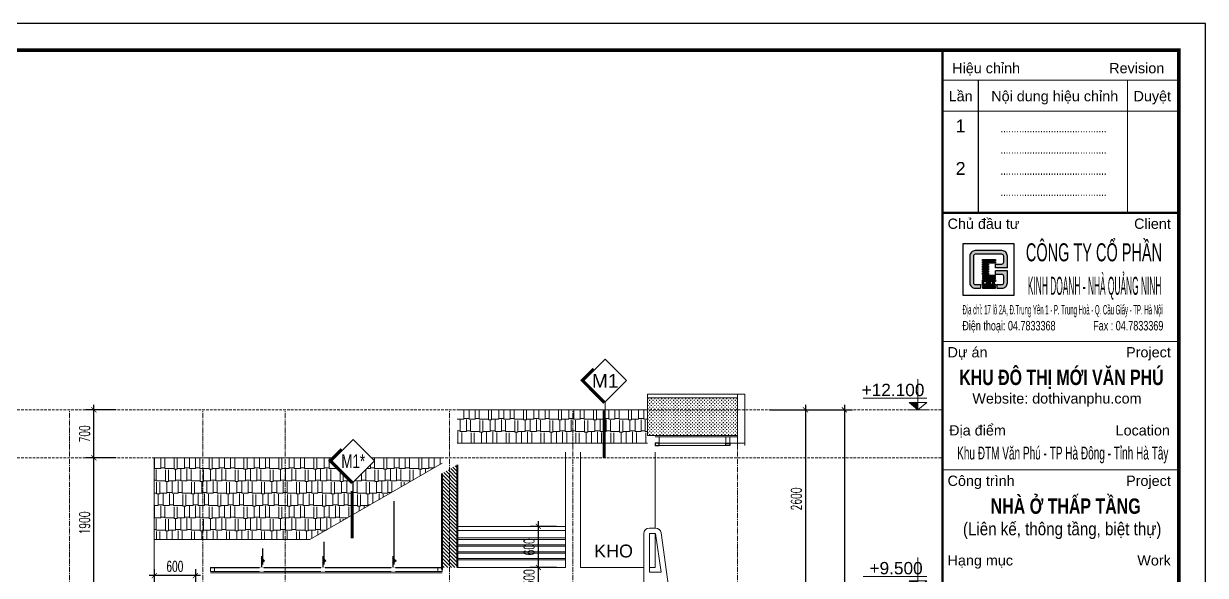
# Model space of a CAD drawing. Header units: millimetres. Extents: x -229618 to 2906, y -178063 to 96806.
# Drawn here: x -14342 to 2906, y -141420 to -133372 of the extents above; entities that cross this region are included whole.
import ezdxf
from ezdxf.enums import TextEntityAlignment as Align

# ---------------------------------------------------------------- set-up
doc = ezdxf.new("R2010")
doc.units = ezdxf.units.MM
doc.header["$LTSCALE"] = 200
doc.header["$MEASUREMENT"] = 0
doc.set_wipeout_variables(frame=1)
doc.header["$PDMODE"] = 3
doc.header["$PDSIZE"] = 50
doc.linetypes.add('CENTER2', pattern=[1.125, 0.75, -0.125, 0.125, -0.125])
doc.linetypes.add('DASHED2', pattern=[0.375, 0.25, -0.125])
doc.layers.get('0').update_dxf_attribs({"color": 95, "linetype": 'CONTINUOUS'})
doc.layers.get('DEFPOINTS').update_dxf_attribs({"linetype": 'CONTINUOUS'})
for name, color, linetype, lineweight in [('cat', 1, 'CONTINUOUS', 40), ('hatch', 250, 'CONTINUOUS', 5), ('nho', 252, 'CONTINUOUS', 15), ('thay', 7, 'CONTINUOUS', 18), ('tim', 18, 'CENTER2', 9)]:
    doc.layers.add(name, color=color, linetype=linetype, lineweight=lineweight)
for name, color, linetype in [('DIM', 251, 'CONTINUOUS'), ('KHUNGTEN', 7, 'CONTINUOUS'), ('Net manh', 251, 'CONTINUOUS'), ('TEXT', 33, 'CONTINUOUS')]:
    doc.layers.add(name, color=color, linetype=linetype)
doc.layers.add('in', color=203, linetype='CONTINUOUS', lineweight=5, plot=False)
doc.styles.add('Aria H B iso', font='Vharialb_0.ttf')
doc.styles.add('Aria H iso', font='Vharial_0.ttf')
doc.styles.add('Arial iso', font='vnarial_0.ttf')
doc.styles.add('Arial N  iso', font='vnarialn_0.ttf')
doc.styles.add('CHU HOA Day', font='Vharial_0.ttf')
doc.styles.add('khung', font='Vhcentn_0.ttf')
doc.styles.add('NHO2', font='vncc-rms.shx', dxfattribs={"width": 0.65})
doc.styles.add('Scale', font='vnsimli.shx', dxfattribs={"width": 0.65, "bigfont": 'bigfont.shx'})
doc.dimstyles.new('Scale', dxfattribs={"dimscale": 75, "dimtxt": 2, "dimasz": 1, "dimexe": 1.6, "dimexo": 0, "dimgap": 0.8, "dimtad": 1, "dimdec": 0, "dimzin": 0, "dimdsep": 46, "dimtxsty": 'Scale', "dimblk": 'ARCHTICK', "dimcen": 0.1, "dimdle": 1, "dimclrd": 256, "dimclre": 256, "dimclrt": 3, "dimadec": 0, "dimazin": 0, "dimtfac": 1, "dimtdec": 0, "dimtix": 1, "dimtmove": 2, "dimatfit": 3, "dimldrblk": 'ARCHTICK', "dimfxl": 0, "dimtolj": 1, "dimtzin": 0, "dimarcsym": 0})

# ---------------------------------------------------------------- blocks, each defined once
blk = doc.blocks.new('LO GO NHA QUANG NINH')
at = {"layer": 'hatch', "lineweight": -2}
for points in [[(865, 759, 0.414214), (759, 865), (241, 865, 0.414214), (135, 759), (135, 500), (205, 500), (205, 759, -0.414214), (241, 795), (759, 795, -0.414214), (795, 759), (795, 640, -0.414214), (759, 604), (632, 604), (632, 533), (865, 533)], [(342, 205), (241, 205, -0.414214), (205, 241), (205, 500), (135, 500), (135, 241, 0.414214), (241, 135), (342, 135)], [(865, 474), (632, 474), (632, 404), (759, 404, -0.414214), (795, 368), (795, 241, -0.414214), (759, 205), (658, 205), (658, 135), (759, 135, 0.414214), (865, 241)]]:
    blk.add_hatch(color=32, dxfattribs=at).paths.add_polyline_path(points)
h = blk.add_hatch(color=32, dxfattribs=at)
h.paths.add_polyline_path([(378, 428), (499, 428), (499, 404), (378, 404)])
h.paths.add_polyline_path([(378, 472), (499, 472), (499, 448), (378, 448)])
h.paths.add_polyline_path([(378, 516), (499, 516), (499, 492), (378, 492)])
h.paths.add_polyline_path([(378, 560), (499, 560), (499, 536), (378, 536)])
h.paths.add_polyline_path([(378, 604), (499, 604), (499, 580), (378, 580)])
h.paths.add_polyline_path([(378, 648), (632, 648), (632, 624), (378, 624)])
h.paths.add_polyline_path([(378, 692), (632, 692), (632, 668), (378, 668)])
h = blk.add_hatch(color=32, dxfattribs=at)
h.paths.add_polyline_path([(378, 316), (632, 316), (632, 340), (378, 340)])
h.paths.add_polyline_path([(378, 360), (632, 360), (632, 384), (378, 384)])
h.paths.add_polyline_path([(632, 216), (632, 188), (578, 188), (578, 296), (632, 296), (632, 268), (606, 268), (606, 216)])
h.paths.add_polyline_path([(558, 216), (558, 188), (503, 188), (503, 296), (558, 296), (558, 268), (532, 268), (532, 216)])
h.paths.add_polyline_path([(458, 216), (403, 216), (403, 268), (458, 268)], flags=16)
h.paths.add_polyline_path([(483, 188), (378, 188), (378, 296), (483, 296)])
h.paths.add_polyline_path([(378, 135), (632, 135), (632, 168), (378, 168)])
for p, q in [((632, 533), (632, 604)), ((865, 533), (632, 533)), ((865, 474), (632, 474)), ((632, 404), (632, 474)), ((342, 205), (342, 135)), ((658, 205), (658, 135))]:
    blk.add_line(p, q, dxfattribs=at)
for points in [[(865, 533), (865, 759, 0.414214), (759, 865), (241, 865, 0.414214), (135, 759), (135, 241, 0.414214), (241, 135), (342, 135)], [(632, 604), (759, 604, 0.414214), (795, 640), (795, 759, 0.414214), (759, 795), (241, 795, 0.414214), (205, 759), (205, 241, 0.414214), (241, 205), (342, 205)], [(658, 135), (759, 135, 0.414214), (865, 241), (865, 474)], [(658, 205), (759, 205, 0.414214), (795, 241), (795, 368, 0.414214), (759, 404), (632, 404)]]:
    blk.add_lwpolyline(points, format="xyb", dxfattribs=at)
for points in [[(378, 692), (632, 692), (632, 668), (378, 668)], [(378, 648), (632, 648), (632, 624), (378, 624)], [(378, 604), (499, 604), (499, 580), (378, 580)], [(378, 560), (499, 560), (499, 536), (378, 536)], [(378, 516), (499, 516), (499, 492), (378, 492)], [(378, 472), (499, 472), (499, 448), (378, 448)], [(378, 428), (499, 428), (499, 404), (378, 404)], [(378, 360), (632, 360), (632, 384), (378, 384)], [(378, 316), (632, 316), (632, 340), (378, 340)], [(483, 188), (378, 188), (378, 296), (483, 296)], [(458, 216), (403, 216), (403, 268), (458, 268)], [(378, 135), (632, 135), (632, 168), (378, 168)]]:
    blk.add_lwpolyline(points, close=True, dxfattribs=at)
for points in [[(558, 216), (558, 188), (503, 188), (503, 296), (558, 296), (558, 268), (532, 268), (532, 216), (558, 216)], [(632, 216), (632, 188), (578, 188), (578, 296), (632, 296), (632, 268), (606, 268), (606, 216), (632, 216)]]:
    blk.add_lwpolyline(points, dxfattribs=at)
at = {"layer": 'thay', "lineweight": -2}
blk.add_lwpolyline([(0, 0), (1000, 0), (1000, 1000), (0, 1000)], close=True, dxfattribs=at)
blk = doc.blocks.new('KhungA3')
at = {"layer": 'DEFPOINTS', "color": 8}
blk.add_lwpolyline([(-3.74, 3.81), (416.31, 3.81), (416.31, 300.81), (-3.74, 300.81)], close=True, dxfattribs=at)
at = {"layer": 'KHUNGTEN', "color": 4}
for points, const_width in [([(7.54, 8.99), (411.13, 8.99), (411.13, 295.64), (7.54, 295.64)], 0.724), ([(365.13, 295.64), (411.13, 295.64), (411.13, 8.99), (365.13, 8.99)], 0.466)]:
    blk.add_lwpolyline(points, close=True, dxfattribs=dict(at, const_width=const_width))
at = {"layer": 'KHUNGTEN', "color": 8, "const_width": 0.207}
for points in [[(365.13, 289.81), (411.13, 289.81)], [(372.13, 289.81), (372.13, 264.01)], [(401.13, 289.81), (401.13, 264.01)], [(365.13, 283.81), (411.13, 283.81)], [(365.13, 239.01), (411.13, 239.01)], [(365.13, 214.01), (411.13, 214.01)]]:
    blk.add_lwpolyline(points, dxfattribs=at)
at = {"layer": 'KHUNGTEN', "color": 4, "const_width": 0.466}
blk.add_lwpolyline([(365.13, 264.01), (411.13, 264.01)], dxfattribs=at)
at = {"layer": 'KHUNGTEN'}
blk.add_lwpolyline([(369.13, 248.01), (379.13, 248.01), (379.13, 258.01), (369.13, 258.01)], close=True, dxfattribs=at)
at = {"layer": 'DIM', "linetype": 'Continuous', "xscale": 0.009999999999999998, "yscale": 0.009999999999999998, "zscale": 0.009999999999999992}
blk.add_blockref('LO GO NHA QUANG NINH', (369.13, 248.01), dxfattribs=at)
at = {"layer": 'KHUNGTEN', "color": 8, "style": 'Arial iso'}
for s, height, width, p in [('HiÖu chØnh', 2, 1, (367.05, 291.16)), ('Chñ ®Çu t\xad', 2, 1, (366.14, 260.9)), ('§iÖn tho¹i: 04.7833368', 1.8479, 0.679517, (369.01, 241.14)), ('Dù ¸n', 2, 1, (366.14, 235.9)), ('Website: dothivanphu.com', 2, 1, (370.96, 226.92)), ('§Þa ®iÓm', 2, 1, (366.45, 220.71)), ('C«ng tr×nh', 2, 1, (366.14, 210.9)), ('H¹ng môc', 2, 1, (366.14, 195.42))]:
    blk.add_text(s, height=height, dxfattribs=dict(at, width=width)).set_placement(p)
for s, height, width, p in [('Revision', 2, 1, (408.31, 291.16)), ('Client', 2, 1, (409.58, 260.9)), ('Fax : 04.7833369', 1.8479, 0.679517, (408.13, 241.14)), ('Project', 2, 1, (409.58, 235.9)), ('Location', 2, 1, (409.4, 220.71)), ('Project', 2, 1, (409.58, 210.9)), ('Work', 2, 1, (409.58, 195.42))]:
    blk.add_text(s, height=height, dxfattribs=dict(at, width=width)).set_placement(p, align=Align.RIGHT)
at = {"layer": 'KHUNGTEN', "color": 8, "style": 'Arial iso', "width": 1}
for s, p in [('LÇn', (368.68, 286.71)), ('Néi dung hiÖu chØnh', (386.99, 286.71)), ('DuyÖt', (405.98, 286.71))]:
    blk.add_text(s, height=2, dxfattribs=at).set_placement(p, align=Align.MIDDLE_CENTER)
at = {"layer": 'KHUNGTEN', "color": 8}
for s, height, style, width, p in [('1', 2.5, 'Arial N  iso', 1, (368.68, 279.67)), ('........................................', 1.738, 'NHO2', 0.8, (386.75, 279.67)), ('2', 2.5, 'Arial N  iso', 1, (368.68, 271.4)), ('........................................', 1.738, 'NHO2', 0.8, (386.75, 275.53)), ('........................................', 1.738, 'NHO2', 0.8, (386.75, 271.4)), ('........................................', 1.738, 'NHO2', 0.8, (386.75, 267.26))]:
    blk.add_text(s, height=height, dxfattribs=dict(at, style=style, width=width)).set_placement(p, align=Align.CENTER)
at = {"layer": 'KHUNGTEN', "style": 'khung'}
for s, width, p, p2 in [('c«ng ty cæ phÇn', 0.567651, (381.38, 254.59), (407.88, 254.59)), ('KINH DOANH - NHµ QU¶NG NINH', 0.310766, (381.76, 248.07), (407.76, 248.07))]:
    blk.add_text(s, height=3.5, dxfattribs=dict(at, width=width)).set_placement(p, p2, align=Align.FIT)
at = {"layer": 'KHUNGTEN', "color": 8, "style": 'Arial iso', "width": 0.452509}
blk.add_text('§Þa chØ: 17 l« 2A, §.Trung Yªn 1 - P. Trung Hoµ - Q. CÇu GiÊy - TP. Hµ Néi', height=1.8479, dxfattribs=at).set_placement((369.04, 244.25), (408, 244.25), align=Align.FIT)
at = {"layer": 'KHUNGTEN', "color": 7}
for s, height, style, width, p, p2 in [('KHU §¤ THÞ MíI V¡N PHó', 3, 'Aria H B iso', 0.742905, (368.41, 230.52), (408.19, 230.52)), ('Khu §TM V¨n Phó - TP Hµ §«ng - TØnh Hµ T©y', 2.5, 'Arial iso', 0.558949, (368, 216.04), (409.11, 216.04)), ('nhµ ë thÊp tÇng ', 3, 'Aria H B iso', 0.745677, (374.53, 205.47), (404.57, 205.47)), ('(Liªn kÕ, th«ng tÇng, biÖt thù)', 2.5, 'Arial iso', 0.850064, (369.13, 201.3), (407.75, 201.3))]:
    blk.add_text(s, height=height, dxfattribs=dict(at, style=style, width=width)).set_placement(p, p2, align=Align.FIT)
blk = doc.blocks.new('_ArchTick')
at = {"color": 0, "linetype": 'ByBlock', "const_width": 0.15}
blk.add_lwpolyline([(-0.5, -0.5), (0.5, 0.5)], dxfattribs=at)
blk = doc.blocks.new('*D2554')
at = {"layer": 'DEFPOINTS', "color": 0, "linetype": 'Continuous'}
for p in [(-3450, -139005), (-3450, -141605), (-2930, -141605)]:
    blk.add_point(p, dxfattribs=at)
at = {"layer": 'DIM', "linetype": 'Continuous', "lineweight": -2}
for p, q in [((-3450, -139005), (-2810, -139005)), ((-2930, -138930), (-2930, -141680)), ((-3450, -141605), (-2810, -141605))]:
    blk.add_line(p, q, dxfattribs=at)
at = {"layer": 'DIM', "linetype": 'Continuous', "lineweight": -2, "xscale": 75, "yscale": 75, "zscale": 75}
for p, rotation in [((-2930, -139005), 90), ((-2930, -141605), 270)]:
    blk.add_blockref('_ArchTick', p, dxfattribs=dict(at, rotation=rotation))
at = {"layer": 'DIM', "color": 3, "linetype": 'Continuous', "insert": (-3065, -140305), "char_height": 150, "attachment_point": 5, "rotation": 90, "style": 'Scale'}
blk.add_mtext('\\A1;2600', dxfattribs=at)
blk = doc.blocks.new('*D2559')
at = {"layer": 'DEFPOINTS', "color": 0, "linetype": 'Continuous'}
for p in [(-3450, -139005), (-3450, -151555), (-2363, -151555)]:
    blk.add_point(p, dxfattribs=at)
at = {"layer": 'DIM', "linetype": 'Continuous', "lineweight": -2}
for p, q in [((-3450, -139005), (-2243, -139005)), ((-2363, -138930), (-2363, -151630)), ((-3450, -151555), (-2243, -151555))]:
    blk.add_line(p, q, dxfattribs=at)
at = {"layer": 'DIM', "linetype": 'Continuous', "lineweight": -2, "xscale": 75, "yscale": 75, "zscale": 75}
for p, rotation in [((-2363, -139005), 90), ((-2363, -151555), 270)]:
    blk.add_blockref('_ArchTick', p, dxfattribs=dict(at, rotation=rotation))
at = {"layer": 'DIM', "color": 3, "linetype": 'Continuous', "insert": (-2498, -145280), "char_height": 150, "attachment_point": 5, "rotation": 90, "style": 'Scale'}
blk.add_mtext('\\A1;12550', dxfattribs=at)
blk = doc.blocks.new('cao do')
at = {"layer": 'thay'}
for p, q in [((0, 445), (0, 0)), ((798, 170), (-128, 170)), ((0, 0), (-128, 106)), ((128, 106), (-128, 106)), ((0, 0), (128, 106))]:
    blk.add_line(p, q, dxfattribs=at)
at = {"layer": 'thay', "ltscale": 600}
blk.add_line((128, 0), (-128, 0), dxfattribs=at)
at = {"layer": 'thay', "color": 150, "ltscale": 600}
blk.add_solid([(0, 0), (0, 106), (128, 106)], dxfattribs=at)
at = {"layer": 'TEXT', "style": 'Arial N  iso'}
blk.add_attdef('%%P0.000', text='', height=200, dxfattribs=at).set_placement((70, 290), align=Align.MIDDLE_LEFT)
blk = doc.blocks.new('*D2549')
at = {"layer": 'DEFPOINTS', "color": 0, "linetype": 'Continuous'}
for p in [(-6829, -141305), (-6565, -141305), (-6565, -141605)]:
    blk.add_point(p, dxfattribs=at)
at = {"layer": 'DIM', "linetype": 'Continuous', "lineweight": -2}
for p, q in [((-6829, -141305), (-6829, -141230)), ((-6565, -141305), (-6949, -141305)), ((-6829, -141605), (-6829, -141305)), ((-6565, -141605), (-6949, -141605)), ((-6829, -141605), (-6829, -141680))]:
    blk.add_line(p, q, dxfattribs=at)
at = {"layer": 'DIM', "linetype": 'Continuous', "lineweight": -2, "xscale": 75, "yscale": 75, "zscale": 75}
for p, rotation in [((-6829, -141305), 270), ((-6829, -141605), 90)]:
    blk.add_blockref('_ArchTick', p, dxfattribs=dict(at, rotation=rotation))
at = {"layer": 'DIM', "color": 3, "linetype": 'Continuous', "insert": (-6964, -141455), "char_height": 150, "attachment_point": 5, "rotation": 90, "style": 'Scale'}
blk.add_mtext('\\A1;300', dxfattribs=at)
blk = doc.blocks.new('A$C0DF06DEF')
blk.add_line((26, 40), (26, 151))
blk.add_lwpolyline([(33, 133), (0, 103), (33, 80)])
blk.add_wipeout([(46, 0), (6, 0), (6, 40), (46, 40)]).dxf.layer = 'cat'
blk = doc.blocks.new('*D2587')
at = {"layer": 'DEFPOINTS', "color": 0, "linetype": 'Continuous'}
for p in [(-6829, -140705), (-6565, -140705), (-6565, -141305)]:
    blk.add_point(p, dxfattribs=at)
at = {"layer": 'DIM', "linetype": 'Continuous', "lineweight": -2}
for p, q in [((-6565, -140705), (-6949, -140705)), ((-6829, -141380), (-6829, -140630)), ((-6565, -141305), (-6949, -141305))]:
    blk.add_line(p, q, dxfattribs=at)
at = {"layer": 'DIM', "linetype": 'Continuous', "lineweight": -2, "xscale": 75, "yscale": 75, "zscale": 75}
for p, rotation in [((-6829, -140705), 90), ((-6829, -141305), 270)]:
    blk.add_blockref('_ArchTick', p, dxfattribs=dict(at, rotation=rotation))
at = {"layer": 'DIM', "color": 3, "linetype": 'Continuous', "insert": (-6964, -141005), "char_height": 150, "attachment_point": 5, "rotation": 90, "style": 'Scale'}
blk.add_mtext('\\A1;600', dxfattribs=at)
blk = doc.blocks.new('*D2592')
at = {"layer": 'DEFPOINTS', "color": 0, "linetype": 'Continuous'}
for p in [(-13316, -139705), (-12989, -139705), (-12989, -141605)]:
    blk.add_point(p, dxfattribs=at)
at = {"layer": 'DIM', "linetype": 'Continuous', "lineweight": -2}
for p, q in [((-12989, -139705), (-13436, -139705)), ((-13316, -141680), (-13316, -139630)), ((-12989, -141605), (-13436, -141605))]:
    blk.add_line(p, q, dxfattribs=at)
at = {"layer": 'DIM', "linetype": 'Continuous', "lineweight": -2, "xscale": 75, "yscale": 75, "zscale": 75}
for p, rotation in [((-13316, -139705), 90), ((-13316, -141605), 270)]:
    blk.add_blockref('_ArchTick', p, dxfattribs=dict(at, rotation=rotation))
at = {"layer": 'DIM', "color": 3, "linetype": 'Continuous', "insert": (-13451, -140655), "char_height": 150, "attachment_point": 5, "rotation": 90, "style": 'Scale'}
blk.add_mtext('\\A1;1900', dxfattribs=at)
blk = doc.blocks.new('*D2593')
at = {"layer": 'DEFPOINTS', "color": 0, "linetype": 'Continuous'}
for p in [(-13316, -139005), (-12989, -139005), (-12989, -139705)]:
    blk.add_point(p, dxfattribs=at)
at = {"layer": 'DIM', "linetype": 'Continuous', "lineweight": -2}
for p, q in [((-12989, -139005), (-13436, -139005)), ((-13316, -139780), (-13316, -138930)), ((-12989, -139705), (-13436, -139705))]:
    blk.add_line(p, q, dxfattribs=at)
at = {"layer": 'DIM', "linetype": 'Continuous', "lineweight": -2, "xscale": 75, "yscale": 75, "zscale": 75}
for p, rotation in [((-13316, -139005), 90), ((-13316, -139705), 270)]:
    blk.add_blockref('_ArchTick', p, dxfattribs=dict(at, rotation=rotation))
at = {"layer": 'DIM', "color": 3, "linetype": 'Continuous', "insert": (-13451, -139355), "char_height": 150, "attachment_point": 5, "rotation": 90, "style": 'Scale'}
blk.add_mtext('\\A1;700', dxfattribs=at)
blk = doc.blocks.new('kyhieu1')
at = {"layer": 'cat', "ltscale": 600}
blk.add_line((27, -131), (27, -817), dxfattribs=at)
at = {"color": 15, "linetype": 'Continuous'}
blk.add_wipeout([(0, 0), (311, 311), (0, 622), (-311, 311)], dxfattribs=at).dxf.layer = 'thay'
at = {"linetype": 'Continuous'}
blk.add_wipeout([(0, 622), (-311, 311), (0, 0), (311, 311)], dxfattribs=at).dxf.layer = 'DIM'
at = {"layer": 'thay', "ltscale": 600}
blk.add_line((0, 0), (0, -817), dxfattribs=at)
at = {"layer": 'thay', "color": 15, "linetype": 'Continuous'}
blk.add_lwpolyline([(0, 0), (311, 311), (0, 622), (-311, 311)], close=True, dxfattribs=at)
at = {"layer": 'thay', "color": 1, "linetype": 'Continuous', "const_width": 40}
blk.add_lwpolyline([(14, -14), (339, 311), (170, 481)], dxfattribs=at)
at = {"layer": 'TEXT', "style": 'CHU HOA Day'}
blk.add_attdef('N1', text='', height=200, dxfattribs=at).set_placement((0, 304), align=Align.MIDDLE)
blk = doc.blocks.new('*D2970')
at = {"layer": 'DEFPOINTS', "color": 0}
for p in [(-12434, -141329), (-12434, -141424), (-11834, -141329)]:
    blk.add_point(p, dxfattribs=at)
at = {"layer": 'DIM', "lineweight": -2}
for p, q in [((-11759, -141424), (-12509, -141424)), ((-12434, -141329), (-12434, -141544)), ((-11834, -141329), (-11834, -141544))]:
    blk.add_line(p, q, dxfattribs=at)
at = {"layer": 'DIM', "lineweight": -2, "xscale": 75, "yscale": 75, "zscale": 75, "rotation": 180}
blk.add_blockref('_ArchTick', (-12434, -141424), dxfattribs=at)
at = {"layer": 'DIM', "lineweight": -2, "xscale": 75, "yscale": 75, "zscale": 75}
blk.add_blockref('_ArchTick', (-11834, -141424), dxfattribs=at)
at = {"layer": 'DIM', "color": 3, "insert": (-12134, -141289), "char_height": 150, "attachment_point": 5, "style": 'Scale'}
blk.add_mtext('\\A1;600', dxfattribs=at)

msp = doc.modelspace()

# ---------------------------------------------------------------- hatches: boundary and pattern name
at = {"layer": 'hatch', "linetype": 'Continuous'}
h = msp.add_hatch(dxfattribs=at)
h.set_pattern_fill('CROSS', color=256, scale=100, style=0)
h.set_pattern_definition([(180, (94676.37, -139691.63), (-25, 25), [12.5, -37.5]), (90, (94670.12, -139697.88), (25, 25), [12.5, -37.5])])
h.paths.add_polyline_path([(-5234.1, -139004.9), (-3924.1, -139004.9), (-3924.1, -139380.8), (-5234.1, -139380.8)])
h.paths.add_polyline_path([(-5234.1, -138830.6), (-3924.1, -138830.6), (-3924.1, -139004.9), (-5234.1, -139004.9)])
h = msp.add_hatch(dxfattribs=at)
h.set_pattern_fill('AR-RSHKE', color=256, scale=15, style=0)
h.set_pattern_definition([(180, (-15273.44, 0), (-382.5, 180), [90, -75, 105, -45, 135, -60]), (180, (-15363.44, 7.5), (-382.5, 180), [75, -285, 60, -90]), (180, (-15543.44, -11.25), (-382.5, 180), [45, -465]), (90, (-15273.44, 0), (127.5, 180), [172.5, -547.5]), (90, (-15363.44, 0), (127.5, 180), [168.75, -551.25]), (90, (-15438.44, 0), (127.5, 180), [157.5, -562.5]), (90, (-15543.44, -11.25), (127.5, 180), [172.5, -547.5]), (90, (-15588.44, -11.25), (127.5, 180), [172.5, -547.5]), (90, (-15723.44, 0), (127.5, 180), [165, -555])])
h.paths.add_polyline_path([(-10524.1, -139704.9), (-8234.1, -139704.9), (-8234.1, -139785.7), (-10162.3, -140898.9), (-10524.1, -140898.9)])
h.paths.add_polyline_path([(-11724.1, -139704.9), (-10524.1, -139704.9), (-10524.1, -140898.9), (-11724.1, -140898.9)])
h.paths.add_polyline_path([(-12434.1, -139704.9), (-11724.1, -139704.9), (-11724.1, -140898.9), (-12434.1, -140898.9)])
h.paths.add_polyline_path([(-8014.1, -139004.9), (-6324.1, -139004.9), (-6324.1, -139493.9), (-8014.1, -139493.9)])
h.paths.add_polyline_path([(-6324.1, -139004.9), (-5234.1, -139004.9), (-5234.1, -139493.9), (-6324.1, -139493.9)])
h = msp.add_hatch(dxfattribs=at)
h.set_pattern_fill('ANSI31', color=256, scale=300, style=0)
h.set_pattern_definition([(135, (-8014.15, -141654.865), (26.5165, 26.5165), [])])
h.paths.add_polyline_path([(-8014.1, -141304.9), (-8124.1, -141304.9), (-8124.1, -139872.2), (-8014.1, -139808.7)])
h.paths.add_polyline_path([(-8124.1, -141304.9), (-8234.1, -141304.9), (-8234.1, -139935.7), (-8124.1, -139872.2)])

# ---------------------------------------------------------------- linework, layer by layer
at = {"layer": 'cat', "linetype": 'Continuous'}
for p, q in [((-8014.1, -139808.7), (-8014.1, -141304.9)), ((-8234.1, -141334.9), (-8234.1, -139935.7))]:
    msp.add_line(p, q, dxfattribs=at)
at = {"layer": 'hatch', "color": 251, "linetype": 'DASHED2', "ltscale": 0.75}
for p, q in [((-27708.5, -139004.9), (-931.9, -139004.9)), ((-27708.5, -139704.9), (-931.9, -139704.9))]:
    msp.add_line(p, q, dxfattribs=at)
at = {"layer": 'in', "linetype": 'Continuous'}
msp.add_lwpolyline([(-28597.1, -155646.6), (2906.1, -155646.6), (2906.1, -133371.6), (-28597.1, -133371.6)], close=True, dxfattribs=at)
at = {"layer": 'Net manh'}
for p, q in [((-8931.4, -141261.8), (-8931.4, -140338.2)), ((-10852.2, -141261.8), (-10852.2, -141028.9)), ((-9957.1, -141261.8), (-9957.1, -140930.4)), ((-11614.1, -141304.9), (-8234.1, -141304.9))]:
    msp.add_line(p, q, dxfattribs=at)
at = {"layer": 'nho', "linetype": 'Continuous'}
for p, q in [((-5067.3, -139493.9), (-5067.3, -139400.8)), ((-5067.3, -139493.9), (-4091, -139493.9)), ((-5067.3, -139523.9), (-4091, -139523.9)), ((-4091, -139493.9), (-4091, -139400.8)), ((-4034.1, -139493.9), (-4034.1, -139400.8)), ((-6434.1, -140874.9), (-8014.1, -140874.9)), ((-6434.1, -140894.9), (-8014.1, -140894.9)), ((-6434.1, -140974.9), (-8014.1, -140974.9)), ((-6434.1, -140994.9), (-8014.1, -140994.9)), ((-6434.1, -141074.9), (-8014.1, -141074.9)), ((-6434.1, -141094.9), (-8014.1, -141094.9)), ((-6434.1, -141174.9), (-8014.1, -141174.9)), ((-6434.1, -141194.9), (-8014.1, -141194.9))]:
    msp.add_line(p, q, dxfattribs=at)
at = {"layer": 'TEXT', "linetype": 'Continuous'}
for points in [[(-5124.1, -139523.9), (-5067.3, -139523.9), (-5067.3, -139493.9), (-5124.1, -139493.9)], [(-4034.1, -139523.9), (-4091, -139523.9), (-4091, -139493.9), (-4034.1, -139493.9)]]:
    msp.add_lwpolyline(points, close=True, dxfattribs=at)
at = {"layer": 'thay', "linetype": 'Continuous'}
for p, q in [((-5234.1, -139380.8), (-5234.1, -138777.2)), ((-3924.1, -139493.9), (-3924.1, -138777.2)), ((-3814.1, -139523.9), (-3814.1, -138777.2)), ((-5234.1, -139004.9), (-8014.1, -139004.9)), ((-8014.1, -139493.9), (-5234.1, -139493.9)), ((-3924.1, -139380.8), (-5234.1, -139380.8)), ((-3924.1, -139400.8), (-5124.1, -139400.8)), ((-4034.1, -139493.9), (-3814.1, -139493.9)), ((-12434.1, -142516.4), (-12434.1, -139704.9)), ((-8234.1, -139704.9), (-12434.1, -139704.9)), ((-6434.1, -141304.9), (-6434.1, -139623.9)), ((-6214.1, -141304.9), (-6214.1, -139623.9)), ((-5124.1, -139623.9), (-5124.1, -140729.9)), ((-8234.1, -139785.7), (-10162.3, -140898.9)), ((-6434.1, -140704.9), (-8014.1, -140704.9)), ((-5209.1, -140729.9), (-5116.9, -140729.9)), ((-10162.3, -140898.9), (-12434.1, -140898.9)), ((-6434.1, -140764.9), (-8014.1, -140764.9)), ((-5209.1, -140809.9), (-5116.9, -140809.9)), ((-5124.1, -140809.9), (-5124.1, -141304.9)), ((-8234.1, -141364.9), (-11614.1, -141364.9)), ((-8234.1, -141384.9), (-11614.1, -141384.9)), ((-8014.1, -141304.9), (-6434.1, -141304.9)), ((-6214.1, -141304.9), (-5289.1, -141304.9)), ((-5209.1, -141304.9), (-5124.1, -141304.9))]:
    msp.add_line(p, q, dxfattribs=at)
at = {"layer": 'thay'}
for p, q in [((-3814.1, -138777.2), (-5234.1, -138777.2)), ((-3924.1, -138830.6), (-5234.1, -138830.6)), ((-5289.1, -141574.9), (-5289.1, -140809.9)), ((-5209.1, -141374.9), (-5209.1, -140809.9)), ((-5116.9, -140809.9), (-5037.9, -141374.9)), ((-5037.6, -140798.8), (-4561.3, -144204.9)), ((-5209.1, -141374.9), (-5037.9, -141374.9))]:
    msp.add_line(p, q, dxfattribs=at)
for points in [[(-11614.1, -141304.9), (-11554.1, -141304.9), (-11554.1, -141364.9), (-11614.1, -141364.9)], [(-8234.1, -141304.9), (-8294.1, -141304.9), (-8294.1, -141364.9), (-8234.1, -141364.9)]]:
    msp.add_lwpolyline(points, close=True, dxfattribs=at)
at = {"layer": 'thay', "linetype": 'Continuous'}
for centre, start, end in [((-5209.1, -140809.9), 90, 180), ((-5116.9, -140809.9), 7.96175, 90)]:
    msp.add_arc(centre, 80, start, end, dxfattribs=at)
at = {"layer": 'tim', "ltscale": 0.5}
for p, q in [((-13674.1, -153410.8), (-13674.1, -139004.9)), ((-11724.1, -153410.8), (-11724.1, -139004.9)), ((-10524.1, -153410.8), (-10524.1, -139004.9)), ((-8124.1, -153410.8), (-8124.1, -139004.9)), ((-6324.1, -153410.8), (-6324.1, -139004.9)), ((-3924.1, -153410.8), (-3924.1, -139004.9))]:
    msp.add_line(p, q, dxfattribs=at)

# ---------------------------------------------------------------- block references
at = {"layer": 'KHUNGTEN', "xscale": 75, "yscale": 75, "zscale": 75.00000000000009}
msp.add_blockref('KhungA3', (-28316.8, -155932.6), dxfattribs=at)
at = {"layer": 'thay', "linetype": 'Continuous'}
ref = msp.add_blockref('cao do', (-1288.6, -139004.9), dxfattribs=dict(at, xscale=-1))
ref.add_attrib('%%P0.000', '+12.100', dxfattribs={"layer": 'TEXT', "height": 180, "style": 'Arial N  iso'}).set_placement((-2110.4, -138714.9), align=Align.MIDDLE_LEFT)
ref = msp.add_blockref('cao do', (-1288.6, -141604.9), dxfattribs=dict(at, xscale=-1))
ref.add_attrib('%%P0.000', '+9.500', dxfattribs={"layer": 'TEXT', "height": 180, "style": 'Arial N  iso'}).set_placement((-1995.7, -141314.9), align=Align.MIDDLE_LEFT)

# ---------------------------------------------------------------- texts
at = {"layer": 'TEXT', "style": 'Aria H iso'}
msp.add_text('kho', height=187.5, dxfattribs=at).set_placement((-6015.9, -141158.6))

# ---------------------------------------------------------------- dimensions: what is measured, and where the dimension line sits
at = {"layer": 'DIM', "linetype": 'Continuous'}
for base, p1, p2, picture, middle in [((-13316.4, -139004.9), (-12988.6, -139704.9), (-12988.6, -139004.9), '*D2593', (-13451.4, -139354.9)), ((-13316.4, -139704.9), (-12988.6, -141604.9), (-12988.6, -139704.9), '*D2592', (-13451.4, -140654.9)), ((-6829.1, -140704.9), (-6565, -141304.9), (-6565, -140704.9), '*D2587', (-6964.1, -141004.9)), ((-6829.1, -141304.9), (-6565, -141604.9), (-6565, -141304.9), '*D2549', (-6964.1, -141454.9))]:
    dim = msp.add_linear_dim(base=base, p1=p1, p2=p2, angle=90, dimstyle='Scale', override={"dimfxl": 70}, dxfattribs=at)
    dim.commit()
    dim.dimension.update_dxf_attribs({"geometry": picture, "text_midpoint": middle})
for base, p2, picture, middle in [((-2930.4, -141604.9), (-3449.8, -141604.9), '*D2554', (-3065.4, -140304.9)), ((-2362.8, -151554.9), (-3449.8, -151554.9), '*D2559', (-2497.8, -145279.9))]:
    dim = msp.add_linear_dim(base=base, p1=(-3449.8, -139004.9), p2=p2, angle=90, dimstyle='Scale', dxfattribs=at)
    dim.commit()
    dim.dimension.update_dxf_attribs({"geometry": picture, "text_midpoint": middle})
at = {"layer": 'DIM'}
dim = msp.add_linear_dim(base=(-12434.1, -141424.1), p1=(-11834.1, -141328.9), p2=(-12434.1, -141328.9), dimstyle='Scale', dxfattribs=at)
dim.commit()
dim.dimension.update_dxf_attribs({"geometry": '*D2970', "text_midpoint": (-12134.1, -141289.1)})

# ---------------------------------------------------------------- next in the draw order: block references
at = {"layer": 'DIM', "linetype": 'Continuous'}
ref = msp.add_blockref('kyhieu1', (-5852.3, -138887.5), dxfattribs=dict(at, xscale=-1))
ref.add_attrib('N1', 'm1', dxfattribs={"layer": 'TEXT', "height": 200, "style": 'CHU HOA Day'}).set_placement((-5852.3, -138583.4), align=Align.MIDDLE)
ref = msp.add_blockref('kyhieu1', (-9531, -140059), dxfattribs=dict(at, xscale=-1))
ref.add_attrib('N1', 'm1*', dxfattribs={"layer": 'TEXT', "height": 200, "style": 'CHU HOA Day', "width": 0.7}).set_placement((-9531, -139754.9), align=Align.MIDDLE)
at = {"layer": 'Net manh', "xscale": -1.5, "yscale": 1.5, "zscale": 1.5}
for p in [(-10827.5, -141364.9), (-9932.4, -141364.9), (-8906.7, -141364.9)]:
    msp.add_blockref('A$C0DF06DEF', p, dxfattribs=at)

doc.saveas('drawing.dxf')
